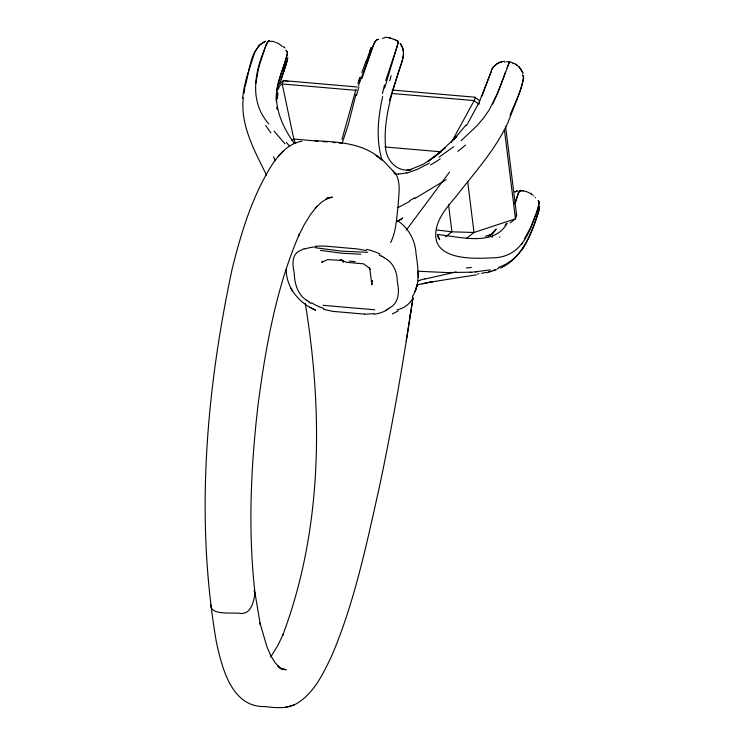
<?xml version="1.0" encoding="UTF-8"?>
<svg xmlns="http://www.w3.org/2000/svg" width="745" height="745" viewBox="0 0 745 745"><rect width="100%" height="100%" fill="white"/><g stroke="black" fill="none" stroke-linecap="round" stroke-linejoin="round"><path stroke-width="1.12" d="M539.138 203.189L537.955 208.172M277.689 93.637L277.401 98.778L277.736 92.752M397.178 220.427C408.26 227.542 415.188 239.983 415.961 253.067C417.954 267.502 420.823 283.435 412.479 296.538M255.814 83.431L258.161 70.244A315.545 203.255 49 0 1 259.893 63.679L266.207 44.579L268.777 40.658A8.549 2.971 86.9 0 1 269.308 40.724M244.174 93.172L244.76 88.199M287.756 58.166L287.821 57.589M372.016 281.359L372.118 280.502L371.829 284.841L371.774 283.761M242.637 98.163L243.745 89.586L246.483 77.806L254.781 52.308L259.195 45.11L265.444 41.264M243.298 97.735C240.197 125.477 254.743 151.151 266.552 175.187M244.872 87.202C249.752 72.069 249.361 49.636 265.211 41.366M539.147 209.475L539.594 206.328M400.54 43.946C407.301 53.128 400.475 64.88 397.886 74.183C390.408 97.511 383.498 121.891 385.519 146.635C385.621 159.979 397.504 173.185 411.557 169.432L407.217 170.139L410.83 169.562M412.395 296.333L412.954 298.047C403.334 362.051 392.382 425.87 378.907 489.186C366.307 545.377 354.443 602.314 331.87 655.535L331.348 656.699C322.846 674.244 313.729 693.586 296.24 703.829C286.583 709.082 275.287 707.806 264.801 706.558C231.62 707.424 222.094 667.893 216.469 642.525C195.088 519.051 206.104 391.423 232.03 269.476C241.166 232.794 252.201 195.721 272.772 163.639C279.859 153.535 289.013 143.245 301.883 141.243M406.239 340.996L410.895 310.916M410.039 316.401L412.954 298.047C410.132 303.411 404.842 307.797 398.92 309.343M210.733 604.707C210.137 616.162 233.595 611.934 241.073 613.517C251.41 613.74 253.617 601.299 255.041 593.393C247.815 530.235 250.823 466.314 258.226 403.315C265.956 345.755 276.199 287.607 299.425 234.023L298.391 236.305L304.081 224.943L310.59 214.392L317.044 206.225L315.237 208.19L321.765 202.007L328.452 197.816L325.788 199.222L332.4 197.08L326.99 198.077M403.501 54.301L402.421 60.084L389.356 100.715M398.072 43.145L384.644 88.068M287.644 58.743L283.668 71.324L285.95 65.048M539.399 208.442C532.694 231.332 523.744 258.72 498.787 267.241M382.679 96.552C378.05 117.282 375.704 139.483 382.092 160.1M278.444 89.149L279.003 86.96M355.998 94.243L348.297 124.62L342.169 143.152M287.207 60.932L279.571 84.157M361.949 78.504L373.767 44.188L375.545 40.891L377.762 39.457A8.996 5.653 52.6 0 1 378.032 39.401L378.097 39.392A9.368 5.913 53.4 0 1 378.488 39.336L378.488 39.345M355.998 89.26L341.983 139.352M281.126 79.352L284.488 69.052M358.438 85.796L373.152 45.622L375.331 41.171M385.687 80.562L397.374 45.78L397.923 41.254A8.987 2.682 -51.8 0 0 397.774 41.096A9.331 2.784 -51.6 0 0 397.625 41.003L397.625 41.003M536.894 216.795L538.97 210.658M514.795 203.608C517.384 200.498 516.481 191.223 521.323 190.524A6.09 2.133 87.3 0 1 521.463 190.59M537.788 208.675C530.077 232.058 521.416 258.133 491.43 257.863C473.14 258.832 433.199 260.256 435.816 232.356C437.362 215.333 451.396 203.096 461.015 190.143C478.02 168.789 496.226 147.78 507.829 122.841C513.445 108.23 520.066 93.628 523.651 78.374A10.644 7.301 6.7 0 0 523.353 76.53M264.624 49.002C254.306 73.569 249.519 102.065 268.852 124.005M264.997 47.922L267.297 42.111L268.777 40.658M357.907 83.515L359.835 78.029M507.047 67.851L509.654 61.546L497.278 93.935L489.251 109.841L483.989 117.487L477.284 125.43L461.155 140.684M505.576 126.278L516.639 215.426L515.466 218.788L510.064 222.932M536.26 213.079C537.611 210.5 540.442 201.029 538.141 200.498A8.316 5.019 -19.4 0 1 538.318 200.684A8.251 4.982 -19.5 0 1 538.812 201.457A10.505 6.342 -19.6 0 1 539.129 203.189M505.501 72.246L500.975 84.585A315.545 104.98 -49.4 0 1 498.405 91.076L492.762 103.974M514.572 203.813L519.2 191.567A9.415 3.269 86.9 0 1 520.587 190.32A8.242 2.859 87 0 1 520.727 190.347L520.802 190.347A8.791 3.054 87.3 0 1 520.997 190.385L521.053 190.403M366.168 61.584L371.159 47.568L369.567 51.582M535.832 214.281L530.468 227.7L524.368 238.996M537.713 214.523C530.71 234.992 521.714 258.468 500.556 268.07M361.809 72.591L365.888 61.556M481.94 96.142L491.234 71.492L478.998 102.577L467.944 123.102M478.867 104.235L479.519 102.568M510.064 115.27C514.702 102.67 522.357 90.126 523.4 76.679M507.187 223.109C494.214 247.331 458.967 236.398 437.287 234.526M451.284 142.565L474.183 100.594L475.357 97.241L392.094 90.015M390.631 242.535C396.293 231.397 396.48 218.481 398.072 206.328C398.417 195.926 401.192 184.453 396.247 174.721A14.192 13.177 -32.1 0 0 393.118 171.331M491.225 70.496C493.572 65.327 498.787 61.826 504.384 61.22M506.377 223.463L505.11 225.53M491.495 69.816C493.767 65.653 497.874 62.384 502.586 61.546M467.413 123.949L466.305 125.7M521.519 250.255L524.61 245.841M494.522 231.295L496.151 229.041L490.908 234.889M449.524 172.076L406.323 230.056M270.714 657.025L277.978 645.235L283.184 634.237L282.672 635.411C322.362 530.151 323.293 413.335 305.282 303.429M465.886 125.151L453.5 139.874L456.843 136.326L437.24 154.774L445.212 147.78L428.151 161.395L436.561 155.323L423.216 164.3L410.039 169.674M494.717 231.136L491.979 234.079M322.203 261.97L322.79 261.337L321.738 262.221L327.651 259.586L343.482 260.573M278.248 156.366L283.454 150.974M491.868 234.023L493.535 232.533M445.575 236.808L451.917 231.825L474.006 232.487L515.466 218.788L504.402 129.639M291.975 140.47L293.809 139.054L318.022 141.15M466.687 238.158L474.006 232.487L467.739 181.948M277.987 84.734L283.389 80.59L357.404 87.007M277.717 87.407L282.215 83.952L283.389 80.59L284.534 80.832M453.686 146.691L439.01 157.176M390.203 307.508C399.534 302.293 399.292 290.55 397.271 281.442C397.299 271.804 393.071 262.063 384.029 257.751M446.143 179.694L414.909 198.468M387.931 308.979L385.985 310.06M398.361 310.814L392.308 313.971M429.427 163.118L417.517 169.292L406.686 173.166M300.319 250.488C291.481 254.175 292.375 264.829 294.21 272.512C294.461 282.942 297.264 294.145 306.493 300.254M409.778 201.346L398.053 207.585M492.333 233.623L488.031 235.969L490.415 234.74L485.34 236.323M515.046 191.856L516.956 191.037L514.897 191.912M474.993 97.418L479.827 100.771M497.157 268.898L499.02 268.004M302.451 249.407L304.295 248.616M491.905 237.208L492.641 236.901M519.991 191.083L520.559 190.878M268.34 41.347L272.307 41.301A20.422 19.053 1.7 0 1 274.877 42.018L275.194 42.13M493.134 270.472L495.192 269.718M496.384 269.82L486.811 272.689M520.718 190.822L524.061 190.999A20.525 19.156 1.7 0 1 530.068 193.262M418.327 280.958L419.612 280.567M377.622 39.494L377.557 39.513A10.914 6.863 52.7 0 0 375.359 41.199M517.254 190.944L517.84 190.785M285.67 707.35L294.48 704.854M488.739 271.795L490.983 271.161M424.911 279.03L456.173 271.934M342.467 260.573L346.369 262.305L363.96 263.86M416.772 284.935L432.789 281.647L422.21 283.733M486.42 272.372L481.54 273.368M490.294 269.876L470.002 272.493M397.001 309.734L398.007 309.548M476.39 274.821L430.144 282.159M407.217 170.139L409.778 169.73M477.694 274.011L478.998 273.806M374.13 313.692L365.897 314.157A48.723 40.267 25.6 0 1 364.547 314.12M475.366 271.869L477.415 271.683M315.722 246.195L323.842 246.064A48.714 28.515 14.9 0 1 325.192 246.129L356.445 248.839A48.723 28.543 14.9 0 1 357.814 248.998L366.298 250.581M471.119 272.186L447.177 272.568L418.588 271.255M367.676 252.304L341.583 251.139L315.852 247.806M511.107 62.207L507.624 61.705A20.422 16.79 55.9 0 0 506.181 61.854M360.841 254.203L342.151 253.244L320.434 250.385M384.904 37.25L390.529 37.734M397.383 40.919L398.379 42.391A20.311 15.17 -20 0 1 398.677 42.856M398.64 174.237L394.198 173.725M397.262 40.901L396.21 40.332M364.547 314.12L333.294 311.41A48.723 40.249 25.6 0 1 331.935 311.205L323.553 309.305M314.995 140.749C337.643 141.876 362.88 142.928 380.742 158.89L376.095 155.407L383.694 161.134L394.869 172.915M374.81 309.799L322.985 305.31M356.222 90.369L282.215 83.952L293.809 139.054L295.635 143.58M392.075 93.479L474.183 100.594L478.653 104.132M322.632 141.55L327.241 141.95M333.006 142.453L335.315 142.649M338.77 142.947L341.08 143.152M384.895 146.951L441.394 151.85M349.293 261.076L355.104 261.663M436.97 230.009L451.917 231.825L448.518 204.456M522.701 190.757L523.251 190.841M285.689 81.075L287.98 81.55M279.459 668.144L286.182 669.839L281.256 668.582M395.008 39.736L395.93 40.183M511.405 62.338L512.225 62.738A20.832 18.467 -12.4 0 1 512.597 62.934M315.545 310.19C299.276 303.159 285.95 287.672 286.303 269.234M315.647 310.237L309.892 307.247M280.94 668.554L283.053 669.578L277.848 666.114L279.477 667.501L274.793 662.249L270.286 654.874L271.255 656.596L267.073 647.219L259.968 622.941L260.322 624.636L254.948 592.703L253.961 590.878M379.168 255.107L381.393 256.252M364.305 264.512L369.473 268.079L369.073 267.66L370.079 269.345L369.771 268.628L371.783 283.938M513.37 63.362L513.882 63.679L513.37 63.362A19.938 17.712 -12.8 0 0 512.979 63.139M530.673 193.607L531.548 194.166L530.971 193.784M311.112 303.569L308.998 302.135M514.59 63.409L519.181 66.957L523.018 73.308L521.407 69.853L518.865 66.677M285.717 50.241L285.94 50.399A8.763 5.271 -19 0 1 286.22 50.623L286.303 50.707A8.53 5.14 -19.3 0 1 286.48 50.884L287.207 52.131A10.933 6.584 -19.1 0 1 287.384 53.472C283.5 69.304 275.799 84.595 276.265 101.311M516.099 64.433L517.254 65.281M341.257 259.679L341.229 259.66A5.932 4.545 21.1 0 1 342.178 260.545M532.107 194.566L532.647 194.976M397.774 41.096L397.793 41.115A9.033 2.701 -52.2 0 1 397.886 41.208M342.234 260.378L342.383 260.75A8.372 6.482 20.4 0 1 342.756 261.244M533.671 195.823L533.914 196.037M283.789 46.861L284.273 47.363M284.944 143.813L274.076 131.111M535.581 197.77L535.487 197.667A20.664 19.277 2 0 0 535.31 197.444M284.041 47.009L284.897 48.006M515.987 214.653L516.639 215.426M437.697 236.398L439.69 239.667L437.753 234.908M522.59 75.133L522.813 75.45A8.055 5.532 6.5 0 1 523.158 76.083L523.223 76.223A8.204 5.625 6.6 0 0 522.813 75.45L522.636 75.198M342.774 261.234L342.942 261.476A10.849 8.446 19.9 0 1 343.417 262.305M294.294 143.403L292.515 140.88M292.077 140.246C283.23 127.181 276.414 111.964 276.376 95.937C276.46 81.047 284.199 67.693 287.384 53.472A10.784 6.509 -19.4 0 0 287.17 52.001A9.024 5.448 -19.4 0 0 286.937 51.507L286.806 51.293M400.195 43.582L402.738 48.146L403.464 51.88M292.431 291.044L290.578 287.747M275.203 160.715L273.573 156.813M276.712 107.233L277.028 109.264M418.075 271.18L418.243 277.075M522.264 243.559A116.043 76.865 25.8 0 1 521.807 244.286M419.565 280.316A214.532 185.859 -64.3 0 1 424.874 278.788M471.399 267.455A167.159 79.072 12.4 0 1 466.286 267.949M499.988 236.929A66.901 34.037 84 0 1 499.513 237.078M504.523 62.189A20.46 16.828 55.9 0 1 504.803 62.114M276.153 42.484A20.46 19.1 1.7 0 1 282.402 46.544M340.521 259.763A43.136 11.147 0.7 0 1 340.288 259.809M382.53 38.377A20.311 18.997 44.4 0 1 383.116 38.256A20.581 19.249 44.4 0 1 384.355 38.07M394.003 39.289A20.311 18.997 44.4 0 1 395.241 39.811M389.067 38.07A20.581 19.249 44.4 0 1 393.611 39.178M377.696 39.476A9.024 5.69 53.2 0 1 378.097 39.383M356.52 95.444A107.625 34.643 -87.4 0 1 358.885 87.072M289.302 145.769A193.849 176.695 -70.8 0 1 286.285 142.435M270.873 132.824A167.159 143.636 7.3 0 1 265.723 125.449M391.097 75.645A94.494 28.729 -56.4 0 1 389.728 80.795M397.942 41.226A10.775 3.213 -51.8 0 1 398.044 43.173M414.825 197.76A214.532 83.58 -34.2 0 1 409.731 200.61M382.446 93.6A107.625 15.356 -82.8 0 1 384.522 84.939M406.565 172.756A32.007 31.458 -1.9 0 1 398.64 173.874M440.174 158.918A193.849 192.508 -25.1 0 1 430.508 164.952M465.55 145.033A167.159 126.389 -33.7 0 1 457.728 151.384M358.764 81.289A94.494 61.481 58 0 1 360.18 77.024M381.598 256.038A44.113 29.744 13.3 0 1 384.243 257.556M366.512 249.351A38.833 25.302 14.2 0 1 380.062 254.101M304.742 249.035A38.842 23.244 15.5 0 1 316.085 246.865M300.412 250.571A44.113 28.412 20.1 0 1 302.554 249.491M309.166 301.939A44.113 33.32 26 0 1 306.679 300.077M323.749 308.411A38.833 30.135 25.4 0 1 311.689 302.815M386.245 310.386A38.842 31.765 24.6 0 1 374.307 314.213M390.268 307.573A44.113 34.615 18.3 0 1 388.005 309.045M416.911 285.884L415.105 291.323L416.911 285.884M402.719 218.043L397.253 221.665L402.719 218.043M514.655 64.2L514.655 64.2"/></g></svg>
